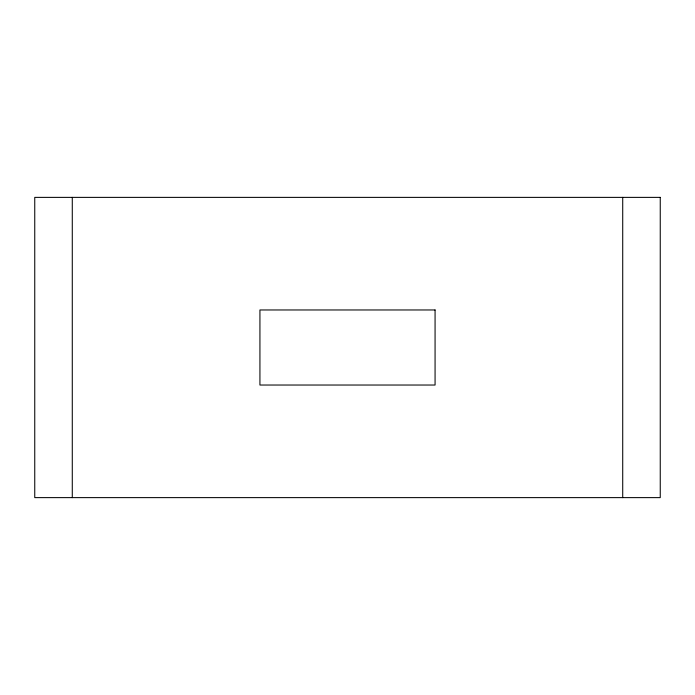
<?xml version="1.0" encoding="UTF-8"?>
<svg xmlns="http://www.w3.org/2000/svg" width="695" height="695" viewBox="0 0 695 695"><rect width="100%" height="100%" fill="white"/><g stroke="black" fill="none" stroke-linecap="round" stroke-linejoin="round"><path stroke-width="1.04" d="M622.72 197.38L622.72 497.62M72.28 197.38L72.28 497.62M660.25 197.38L34.75 197.38L34.75 497.62L660.25 497.62L660.25 197.38M435.07 309.97L259.93 309.97L259.93 385.03L435.07 385.03L435.07 309.97"/></g></svg>
